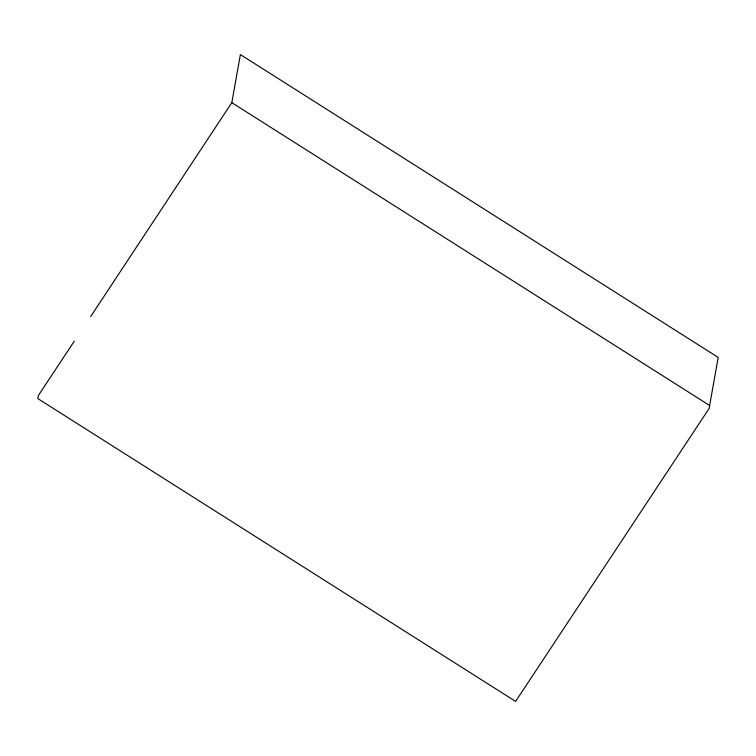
<?xml version="1.0" encoding="UTF-8"?>
<svg xmlns="http://www.w3.org/2000/svg" width="756" height="756" viewBox="0 0 756 756"><rect width="100%" height="100%" fill="white"/><g stroke="black" fill="none" stroke-linecap="round" stroke-linejoin="round"><path stroke-width="1.13" d="M90.654 316.566L231.809 102.665L240.38 54.583L718.2 357.418L709.1 408.486L515.62 701.417L37.8 398.582L38.329 395.586L74.268 341.183M231.809 102.665L709.638 405.49"/></g></svg>
